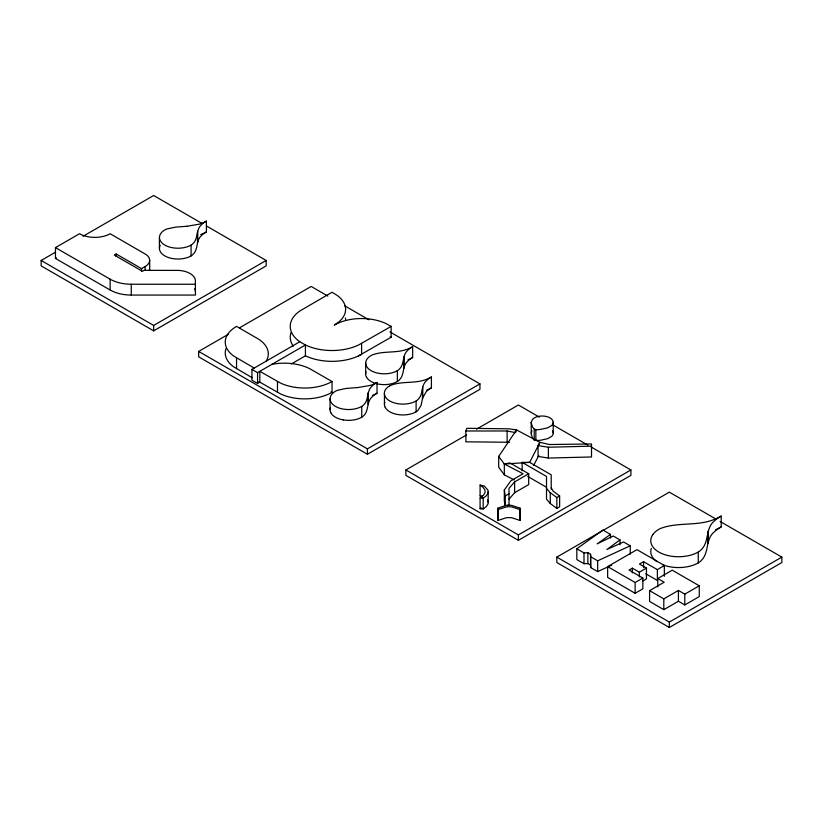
<?xml version="1.0" encoding="UTF-8"?>
<svg xmlns="http://www.w3.org/2000/svg" width="823" height="823" viewBox="0 0 823 823"><rect width="100%" height="100%" fill="white"/><g stroke="black" fill="none" stroke-linecap="round" stroke-linejoin="round"><path stroke-width="1.23" d="M531.185 422.436L532.615 419.205A11.09 6.399 0 0 1 547.727 416.85A10.977 6.337 0 0 1 551.698 425.542L547.552 427.878L541.009 429.328A32.776 18.919 0 0 1 537.769 429.668L535.845 429.771L533.716 428.639A32.344 18.672 0 0 1 532.275 426.427L531.185 422.436L531.226 434.112L532.275 437.25A32.344 18.672 0 0 0 533.397 439.04M531.185 433.268L531.977 430.799M187.16 226.243L175.638 227.107L167.285 228.876A12.211 7.047 0 0 0 164.816 229.926A18.651 10.771 0 0 0 160.197 240.553A18.353 10.596 0 0 0 172.676 247.785A18.651 10.771 0 0 0 191.101 245.1A12.016 6.934 0 0 0 192.901 243.659C198.477 238.773 195.72 229.967 201.172 225.029A27.54 15.904 0 0 1 204.33 222.375L206.398 221.099L206.398 231.921L204.33 233.197A27.54 15.904 0 0 0 201.172 235.851C195.72 240.8 198.466 249.575 192.921 254.492A12.016 6.934 0 0 1 191.101 255.922A18.651 10.771 0 0 1 172.686 258.597A18.353 10.596 0 0 1 160.176 251.396A18.651 10.771 0 0 1 160.197 245.275M357.81 387.551L346.277 388.415L337.934 390.184A12.211 7.047 0 0 0 335.465 391.234A18.651 10.771 0 0 0 330.836 401.871A18.353 10.596 0 0 0 343.314 409.103A18.651 10.771 0 0 0 361.739 406.408A12.016 6.934 0 0 0 363.54 404.978C369.126 400.081 366.358 391.285 371.821 386.337A27.54 15.904 0 0 1 374.979 383.683L377.037 382.407L377.037 393.229L374.979 394.505A27.54 15.904 0 0 0 371.821 397.17C366.369 402.118 369.105 410.893 363.56 415.81A12.016 6.934 0 0 1 361.739 417.24A18.651 10.771 0 0 1 343.325 419.905M373.57 354.476A12.211 7.047 0 0 0 371.091 355.515A18.651 10.771 0 0 0 366.472 366.142A18.353 10.596 0 0 0 378.95 373.375A18.651 10.771 0 0 0 397.365 370.689A12.016 6.934 0 0 0 399.176 369.249C404.751 364.352 401.984 355.557 407.447 350.619A27.54 15.904 0 0 1 410.605 347.954L412.662 346.678L412.662 357.511L410.605 358.787A27.54 15.904 0 0 0 407.447 361.441C401.994 366.389 404.741 375.165 399.186 380.082A12.016 6.934 0 0 1 397.365 381.512A18.651 10.771 0 0 1 378.961 384.176A18.353 10.596 0 0 1 366.441 376.975M389.742 385.771A18.651 10.771 0 0 0 385.113 396.398A18.353 10.596 0 0 0 397.704 403.681A18.651 10.771 0 0 0 416.119 400.996A12.016 6.934 0 0 0 417.919 399.567C423.506 394.67 420.738 385.874 426.201 380.926A27.54 15.904 0 0 1 429.359 378.271L431.417 376.996L431.417 387.818L429.359 389.094A27.54 15.904 0 0 0 426.201 391.758L422.672 397.921L422.672 387.098M385.195 407.292A18.353 10.596 0 0 0 397.704 414.514A18.651 10.771 0 0 0 416.119 411.829A12.016 6.934 0 0 0 417.919 410.389L421.016 405.585L422.672 397.931M652.804 534.621A28.208 16.285 0 0 0 651.878 545.268A27.519 15.894 0 0 0 670.642 556.101A28.208 16.285 0 0 0 689.088 555.556A27.581 15.925 0 0 0 698.254 552.058A18.024 10.411 0 0 0 700.97 549.918C709.58 542.244 705.074 528.263 714.343 521.01A41.181 23.774 0 0 1 718.129 517.976L721.215 516.062L721.215 526.895L718.129 528.808A41.181 23.774 0 0 0 714.343 531.833C705.085 539.096 709.56 553.035 701.001 560.751A18.024 10.411 0 0 1 698.274 562.901A27.581 15.925 0 0 1 689.088 566.389A28.208 16.285 0 0 1 670.642 566.924A27.519 15.894 0 0 1 663.225 564.959M465.88 430.985L466.816 428.279L509.005 428.824L516.515 429.904L539.95 442.352L549.322 444.523L591.521 443.978L591.521 456.971L548.385 458.051L538.077 456.426L538.077 445.603L539.95 442.352L529.642 462.382L504.324 464.007L498.697 456.426L516.515 429.904L515.568 432.61L507.133 430.985L465.88 430.985L465.88 441.817L509.55 442.28M533.643 465.417L538.808 455.407M505.075 505.579L504.324 500.816L504.324 489.994L510.888 480.786L523.078 473.75L504.324 464.007L504.324 474.83L514.252 479.994M509.005 499.191L514.632 492.699L528.695 484.582L528.695 473.75L514.632 481.866L509.005 488.368L509.005 504.602L507.133 505.692M611.633 565.185L597.673 571.615L590.729 567.603L590.554 565.082L587.869 563.539L583.991 563.714L576.83 559.578L576.83 548.776L602.878 530.012L610.512 534.415L597.128 543.89L613.258 536.01L619.997 539.898L606.89 549.527L623.577 541.966L630.243 545.814L630.243 554.218M145.146 266.559L146.206 265.88A15.442 8.919 0 0 0 146.196 254.616L110.148 233.722L108.502 234.586A21.624 12.479 0 0 1 81.179 234.576L79.522 233.722L55.46 247.62L55.46 258.443L110.148 290.015A29.865 17.242 0 0 0 131.268 295.066L195.463 295.066L195.36 279.964A18.528 10.699 0 0 0 178.797 270.407L144.056 270.345L142.41 271.302L114.284 255.058L116.156 253.978L141.546 268.637L145.146 266.559L145.146 270.17M487.473 500.055L487.864 500.888A13.682 7.901 0 0 1 487.864 504.242L486.228 506.69L483.183 508.964L480.087 508.727L480.087 497.894L483.132 495.621L484.768 493.172A13.682 7.901 0 0 0 484.768 489.819L483.132 487.37L480.087 485.086L480.087 495.909L482.278 497.411M480.087 497.894L483.183 498.141L486.228 495.858L487.864 493.409A13.682 7.901 0 0 0 487.864 490.055L484.356 486.064L480.087 485.086M480.087 508.727L481.26 507.986M645.685 573.703L657.382 580.462L657.382 569.65L664.356 565.463L636.981 549.661L607.641 566.605L607.641 577.407L635.15 593.29L642.856 588.846L642.856 578.044L629.029 570.061L632.331 568.158L639.348 572.201L646.456 568.096L646.456 578.898L642.393 581.244M206.604 226.088L266.168 260.469L266.168 265.891L153.664 330.846L41.15 265.891L41.15 260.469L55.491 252.198M83.061 236.273L153.664 195.514L202.201 223.537M55.46 258.443L56.489 257.846M41.15 260.469L153.664 325.435L266.168 260.469M390.009 331.967L479.943 383.888L479.943 389.31L367.428 454.265L198.662 356.832L198.662 351.411L228.444 334.22M239.483 327.852L311.176 286.455L327.832 296.074M258.906 381.615L280.406 393.867A38.516 22.242 0 0 0 329.097 393.857L332.039 392.334L332.039 381.502L329.107 383.034A38.516 22.242 0 0 1 280.417 383.024L259.821 371.317L259.821 382.139L257.558 383.456L251.931 380.205L251.931 369.383L299.798 341.74L305.426 344.991A41.726 24.093 0 0 0 358.591 345.002L391.141 326.381L391.141 337.204L358.612 355.834A41.726 24.093 0 0 1 305.446 355.803L291.373 363.931M251.931 369.383L257.558 372.634L305.426 344.991L305.426 355.814M198.662 351.411L367.428 448.854L479.943 383.888M591.192 447.033L630.902 469.964L630.902 475.375L518.387 540.33L405.873 475.375L405.873 469.964L466.538 434.935M476.466 429.205L518.387 405.009L539.343 417.107M505.26 505.569L505.26 495.95L509.005 493.779M559.64 495.95L559.64 506.773L556.832 508.398L556.832 497.565L559.64 495.95L553.077 491.074L551.204 487.823M405.873 469.964L518.387 534.919L630.902 469.964M720.084 521.453L781.85 557.109L781.85 562.531L669.336 627.486L556.832 562.531L556.832 557.109L669.336 492.154L715.671 518.902M657.382 569.65L643.555 561.677L639.45 564.043L646.456 568.096M607.641 566.605L635.15 582.489L642.856 578.044M657.783 578.528L672.237 570.185L699.262 585.791L699.262 596.593L684.808 604.936L678.419 601.243L663.811 609.668L649.584 601.448L649.584 590.647L664.182 582.221L657.783 578.528L657.783 586.933M649.584 590.647L663.811 598.866L678.419 590.441L684.808 594.134L699.262 585.791M556.832 557.109L669.336 622.075L781.85 557.109M206.398 221.099L204.186 222.282A27.54 15.904 0 0 1 199.578 224.113L187.181 226.243M206.398 231.921L204.186 233.115A27.54 15.904 0 0 1 200.689 234.565M412.662 346.678L410.461 347.872A27.54 15.904 0 0 1 405.852 349.693C395.39 353.129 384.012 350.968 373.56 354.466M412.662 357.511L410.461 358.694A27.54 15.904 0 0 1 407.961 359.785M377.037 382.407L374.825 383.6A27.54 15.904 0 0 1 370.227 385.421L357.83 387.551M377.037 393.229L374.825 394.423A27.54 15.904 0 0 1 372.335 395.513M431.417 376.996L429.205 378.179A27.54 15.904 0 0 1 424.606 380.01C414.144 383.446 402.766 381.286 392.314 384.773A12.211 7.047 0 0 0 389.845 385.822M431.417 387.818L429.205 389.012A27.54 15.904 0 0 1 426.715 390.092M721.215 516.062L717.903 517.852A41.181 23.774 0 0 1 712.656 520.033C696.536 525.948 678.79 522.327 662.556 527.738A18.312 10.576 0 0 0 658.853 529.312A27.581 15.925 0 0 0 652.804 534.611M721.215 526.895L717.903 528.675A41.181 23.774 0 0 1 715.537 529.745M497.843 508.141L506.032 505.445A13.682 7.901 0 0 1 511.834 505.445L520.033 508.141L520.146 520.486L511.957 517.79A13.682 7.901 0 0 0 506.145 517.78L497.956 520.486L497.843 508.161L497.956 520.475M497.956 509.663L506.145 506.958A13.682 7.901 0 0 1 511.957 506.958L520.146 509.663M358.416 355.927L361.595 354.271L361.595 343.438M576.83 548.776L583.991 552.912L587.869 552.737L590.554 554.28L590.729 556.801L597.673 560.813L630.243 545.814M504.324 464.007L509.951 462.927L528.695 473.75M534.59 440.182L537.769 440.49A32.776 18.919 0 0 0 541.009 440.151L547.552 438.7L551.698 436.375A10.977 6.337 0 0 0 552.531 430.964M538.077 445.603L548.385 447.228L591.521 446.148M55.46 247.62L110.148 279.192A29.865 17.242 0 0 0 131.268 284.244L195.463 284.244M522.132 470.807L522.132 462.382L529.642 462.382L551.204 474.83L551.204 489.201M480.087 495.909L482.206 496.084M391.141 326.381L385.946 323.542A38.516 22.242 0 0 0 337.255 323.552L334.313 325.064L336.957 323.377A38.516 22.242 0 0 0 336.936 295.262L332.039 292.258L299.767 311.043A41.726 24.093 0 0 0 299.819 341.73M552.583 424.75L587.879 445.13M344.487 305.683L368.91 319.787M390.225 336.669L391.141 337.204M522.132 462.382L546.513 476.455L546.513 499.191L550.268 503.522L556.832 508.398M527.677 476.404L546.513 487.288M332.039 381.502L309.51 368.581A38.578 22.272 0 0 0 271.909 364.352M331.155 391.83L332.039 392.334M266.261 361.091A38.578 22.272 0 0 0 258.947 339.374L236.551 326.381L233.907 328.068A38.516 22.242 0 0 0 233.917 356.184L254.204 368.066M225.965 348.705A38.516 22.242 0 0 0 233.917 367.007L252.27 377.778M546.513 488.368L550.268 492.699L556.832 497.565M534.148 439.986L533.716 439.461M504.324 474.83L498.697 467.258L498.697 456.426M504.324 489.994L505.26 495.95M195.463 291.887L195.36 290.797A18.528 10.699 0 0 0 194.609 288.708M520.146 520.475L520.033 508.141M708.089 531.216L708.089 542.048M707.852 532.728L707.852 543.55M698.243 552.058L698.243 562.881M684.808 594.134L684.808 604.936M678.419 590.441L678.419 601.243M669.336 622.075L669.336 627.486M664.356 565.463L664.356 576.275M663.811 598.866L663.811 609.668M643.555 561.677L643.555 567.675M639.348 572.201L639.348 577.005M635.15 582.489L635.15 593.29M632.331 568.158L632.331 572.952M619.997 539.898L619.997 544.703M610.512 534.415L610.512 538.026M597.673 560.813L597.673 571.615M590.729 556.801L590.729 567.603M590.554 554.28L590.554 565.082M587.869 552.737L587.869 563.539M583.991 552.912L583.991 563.714M553.21 422.23L553.21 433.052M550.268 492.699L550.268 503.522M548.385 447.228L548.385 458.051M535.845 429.771L535.845 440.593M534.209 429.225L534.209 440.048M518.387 534.919L518.387 540.33M514.632 481.866L514.632 492.699M507.133 430.985L507.133 441.817M488.173 491.732L488.173 502.565M483.183 498.141L483.183 508.964M422.508 388.096L422.508 398.929M416.109 400.986L416.109 411.819M403.918 356.781L403.918 367.614M403.754 357.789L403.754 368.611M397.355 370.679L397.355 381.502M384.444 393.394L384.444 404.227M368.293 392.509L368.293 403.332M368.128 393.517L368.128 404.34M367.428 448.854L367.428 454.265M365.69 363.087L365.69 373.909M361.729 406.408L361.729 417.23M330.064 398.816L330.064 409.638M277.474 381.502L277.474 392.334M257.558 372.634L257.558 383.456M236.551 357.882L236.551 368.704M197.643 231.201L197.643 242.024M197.489 232.199L197.489 243.032M191.08 245.089L191.08 255.922M159.415 237.497L159.415 248.33M153.664 325.435L153.664 330.846M149.673 260.243L149.673 269.872M141.546 268.637L141.546 271.045M131.268 284.244L131.268 295.066M116.156 253.978L116.156 256.385M110.148 279.192L110.148 290.015M656.949 561.687A27.519 15.894 0 0 1 651.888 556.101A28.208 16.285 0 0 1 651.281 548.427M343.314 419.925A18.353 10.596 0 0 1 335.455 417.24A18.353 10.596 0 0 1 330.805 412.704M330.836 412.693A18.651 10.771 0 0 1 330.414 407.591M385.215 407.282A18.651 10.771 0 0 1 384.794 402.169M366.369 376.913A18.651 10.771 0 0 1 365.937 371.801M345.423 318.007A38.516 22.242 0 0 1 345.609 320.147M293.317 346.277A41.726 24.093 0 0 1 291.013 332.595M149.385 269.368A15.442 8.919 0 0 1 149.601 270.222"/></g></svg>
